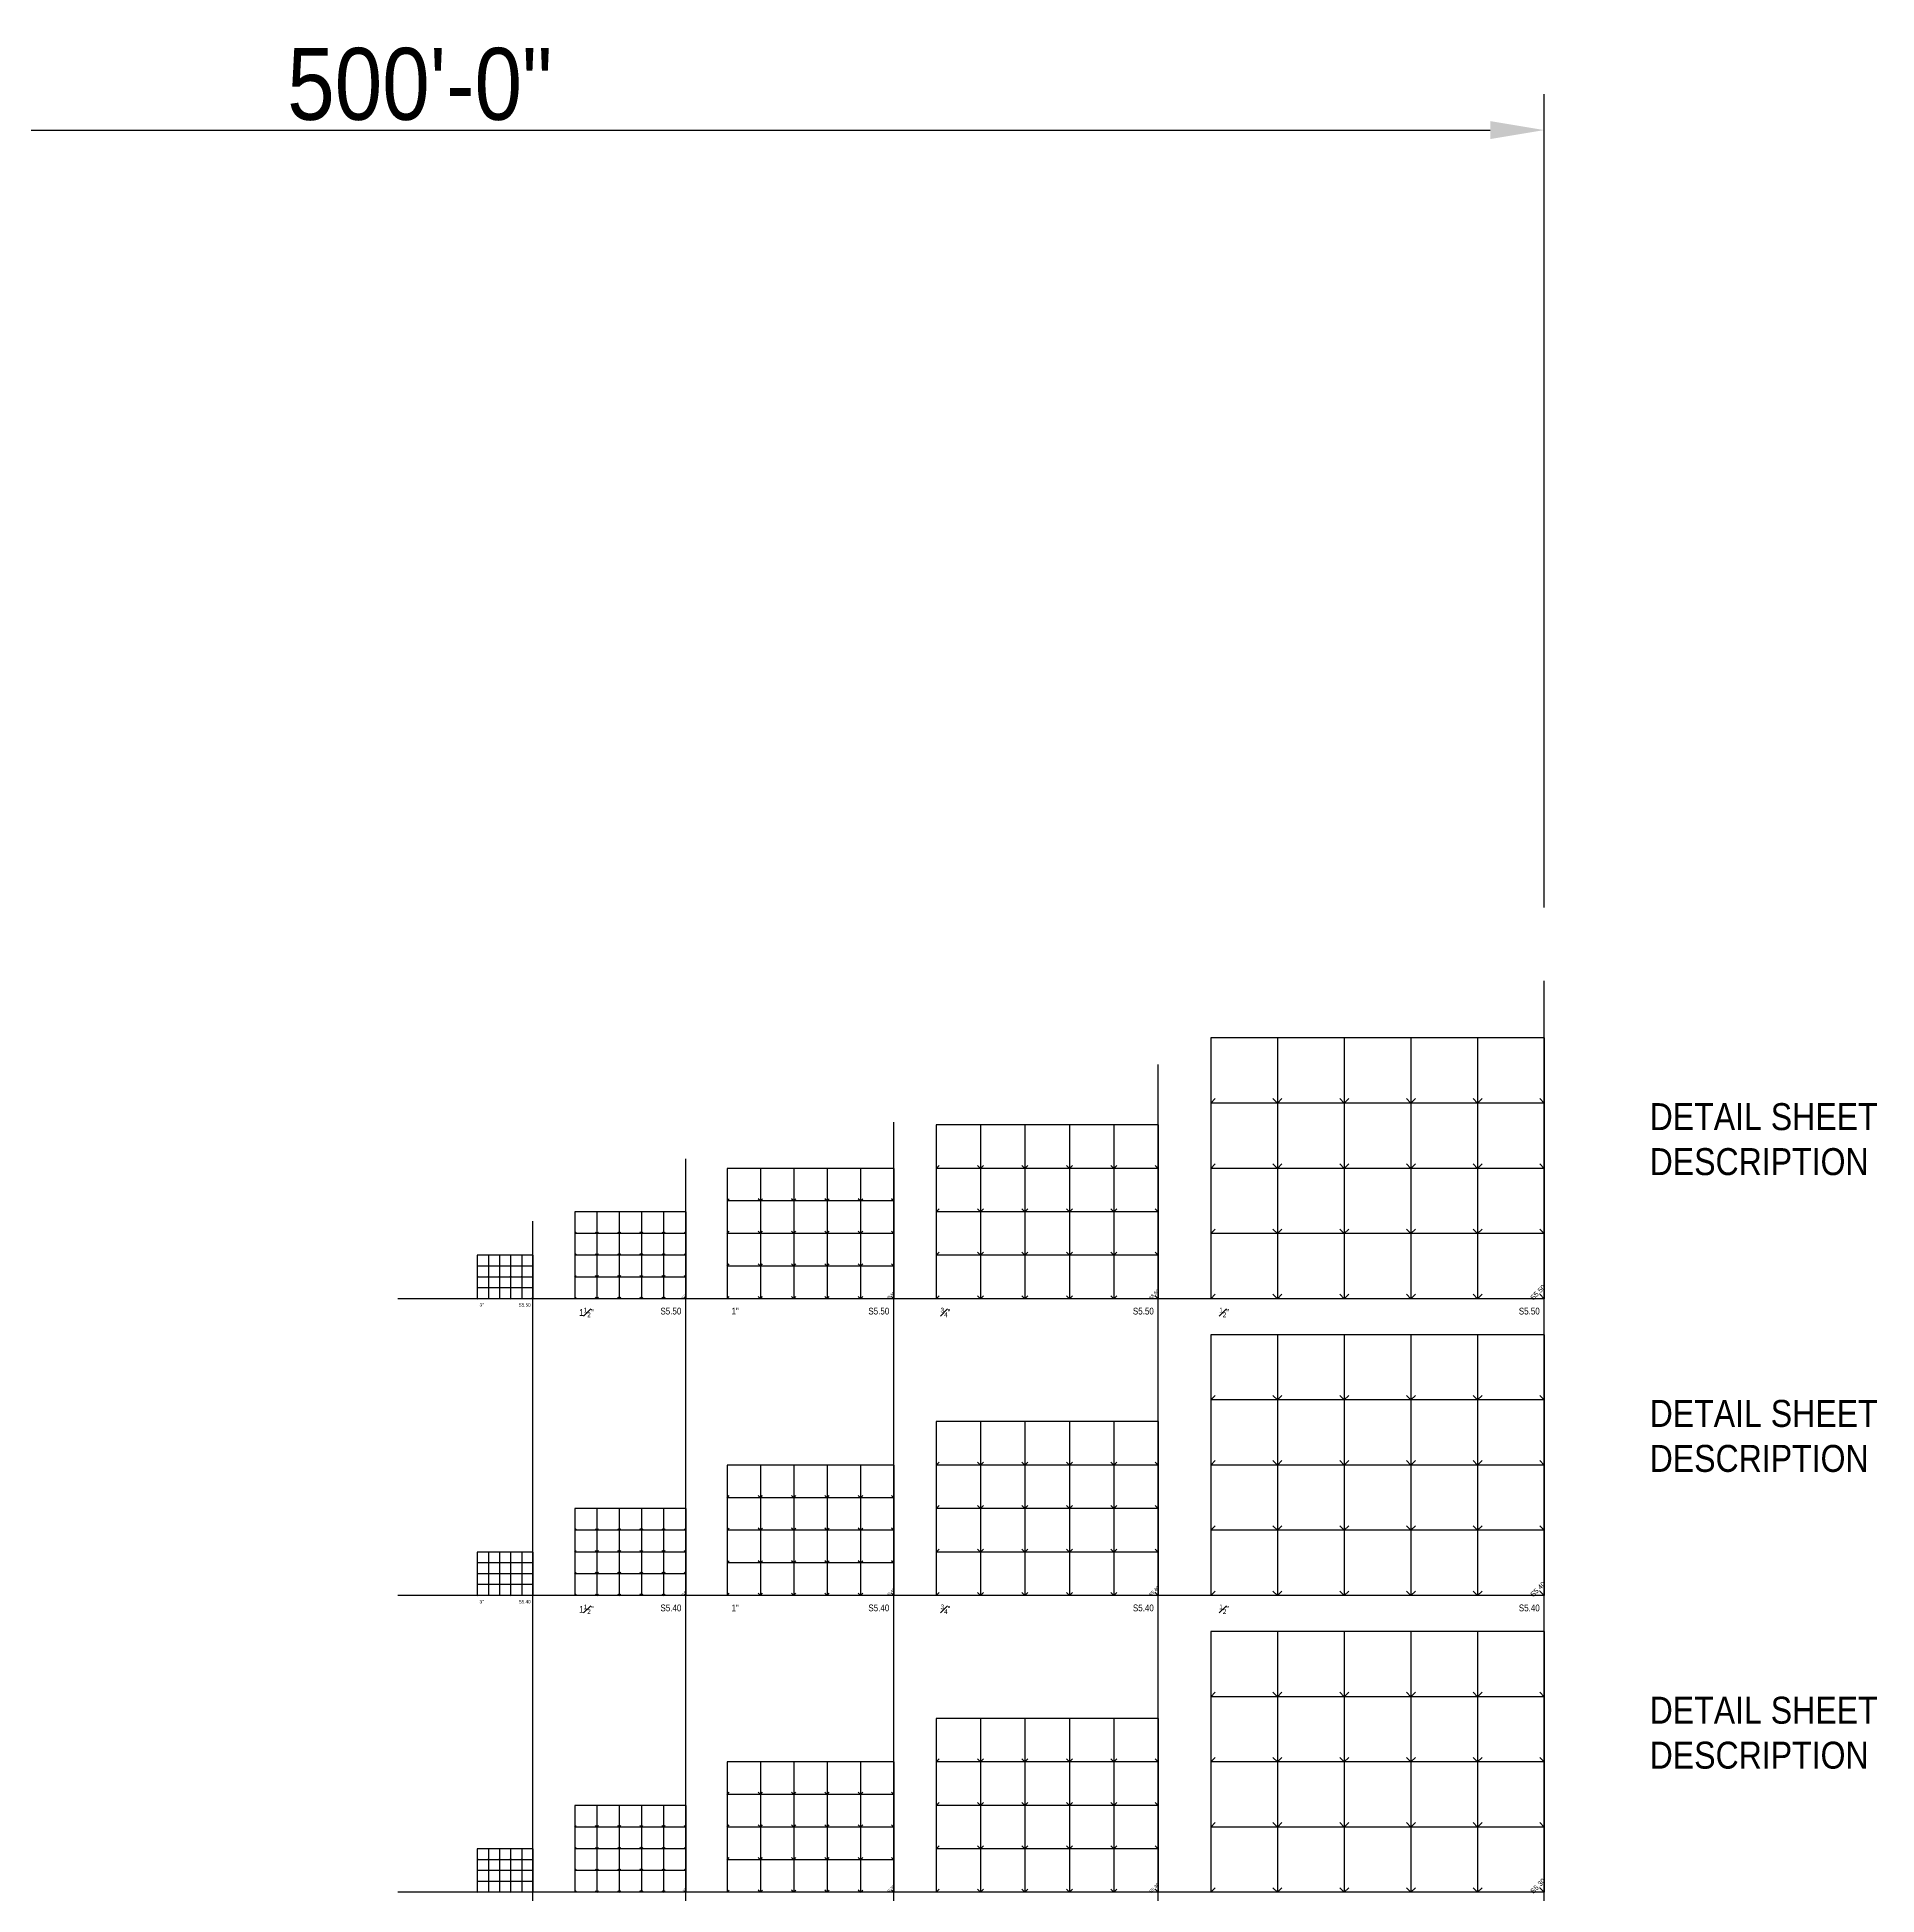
# Model space of a CAD drawing. Header units: inches. Extents: x -2661 to 42767, y -1222 to 9099.
# Drawn here: x 37553 to 42461, y 4142 to 9099 of the extents above; entities that cross this region are included whole.
import ezdxf

# ---------------------------------------------------------------- set-up
doc = ezdxf.new("R2010")
doc.units = ezdxf.units.IN
doc.header["$LTSCALE"] = 12
doc.header["$MEASUREMENT"] = 0
doc.header["$PDMODE"] = 3
doc.linetypes.add('HIDDEN2', pattern=[0.1875, 0.125, -0.0625])
doc.layers.get('0').update_dxf_attribs({"linetype": 'CONTINUOUS'})
doc.layers.get('DefPoints').update_dxf_attribs({"color": 251, "linetype": 'CONTINUOUS'})
doc.layers.add('DESIGNER COMMENTS', color=221, linetype='CONTINUOUS', plot=False)
doc.layers.add('S-ANNO-GRID-NONPLOT', color=251, linetype='CONTINUOUS', plot=False)
doc.styles.add('Arial', font='arial.ttf', dxfattribs={"width": 0.85})
doc.dimstyles.get("Standard").update_dxf_attribs({"dimtxt": 0.125, "dimasz": 0.125, "dimexe": 0.0625, "dimexo": 0.0625, "dimgap": 0.0625, "dimtad": 1, "dimdec": 3, "dimzin": 3, "dimdsep": 46, "dimlunit": 4, "dimtxsty": 'Arial', "dimcen": 0.09375, "dimclrd": 256, "dimclre": 256, "dimclrt": 256, "dimadec": 0, "dimazin": 0, "dimtfac": 1, "dimtdec": 3, "dimtix": 1, "dimtmove": 0, "dimatfit": 3, "dimfxl": 1, "dimfrac": 2, "dimtolj": 1, "dimtzin": 0, "dimarcsym": 0})

# ---------------------------------------------------------------- blocks, each defined once
blk = doc.blocks.new('Se_GRID 30x42')
for p, q in [((7.41, 29), (0, 29)), ((0, 29), (0, 21.75)), ((14.83, 29), (7.41, 29)), ((7.41, 29), (7.41, 21.75)), ((22.24, 29), (14.83, 29)), ((14.83, 29), (14.83, 21.75)), ((29.66, 29), (22.24, 29)), ((22.24, 29), (22.24, 21.75)), ((37.07, 29), (29.66, 29)), ((29.66, 29), (29.66, 21.75)), ((37.07, 29), (37.07, 21.75)), ((0, 21.75), (0.5, 22.25)), ((7.41, 21.75), (0, 21.75)), ((0, 21.75), (0, 14.5)), ((7.41, 21.75), (7.91, 22.25)), ((14.83, 21.75), (7.41, 21.75)), ((7.41, 21.75), (7.41, 14.5)), ((14.83, 21.75), (15.33, 22.25)), ((22.24, 21.75), (14.83, 21.75)), ((14.83, 21.75), (14.83, 14.5)), ((22.24, 21.75), (22.74, 22.25)), ((29.66, 21.75), (22.24, 21.75)), ((22.24, 21.75), (22.24, 14.5)), ((29.66, 21.75), (30.16, 22.25)), ((37.07, 21.75), (29.66, 21.75)), ((29.66, 21.75), (29.66, 14.5)), ((37.07, 21.75), (37.07, 14.5)), ((0, 14.5), (0.5, 15)), ((7.41, 14.5), (0, 14.5)), ((0, 14.5), (0, 7.25)), ((7.41, 14.5), (7.91, 15)), ((14.83, 14.5), (7.41, 14.5)), ((7.41, 14.5), (7.41, 7.25)), ((14.83, 14.5), (15.33, 15)), ((22.24, 14.5), (14.83, 14.5)), ((14.83, 14.5), (14.83, 7.25)), ((22.24, 14.5), (22.74, 15)), ((29.66, 14.5), (22.24, 14.5)), ((22.24, 14.5), (22.24, 7.25)), ((29.66, 14.5), (30.16, 15)), ((37.07, 14.5), (29.66, 14.5)), ((29.66, 14.5), (29.66, 7.25)), ((37.07, 14.5), (37.07, 7.25)), ((0, 7.25), (0.5, 7.75)), ((7.41, 7.25), (0, 7.25)), ((0, 7.25), (0, 0)), ((7.41, 7.25), (7.91, 7.75)), ((14.83, 7.25), (7.41, 7.25)), ((7.41, 7.25), (7.41, 0)), ((14.83, 7.25), (15.33, 7.75)), ((22.24, 7.25), (14.83, 7.25)), ((14.83, 7.25), (14.83, 0)), ((22.24, 7.25), (22.74, 7.75)), ((29.66, 7.25), (22.24, 7.25)), ((22.24, 7.25), (22.24, 0)), ((29.66, 7.25), (30.16, 7.75)), ((37.07, 7.25), (29.66, 7.25)), ((29.66, 7.25), (29.66, 0)), ((37.07, 7.25), (37.07, 0)), ((0, 0), (0.5, 0.5)), ((7.41, 0), (0, 0)), ((7.41, 0), (7.91, 0.5)), ((14.83, 0), (7.41, 0)), ((14.83, 0), (15.33, 0.5)), ((22.24, 0), (14.83, 0)), ((22.24, 0), (22.74, 0.5)), ((29.66, 0), (22.24, 0)), ((29.66, 0), (30.16, 0.5)), ((37.07, 0), (29.66, 0))]:
    blk.add_line(p, q)
at = {"linetype": 'HIDDEN2'}
for p, q in [((7.41, 21.75), (6.91, 22.25)), ((14.83, 21.75), (14.33, 22.25)), ((22.24, 21.75), (21.74, 22.25)), ((29.66, 21.75), (29.16, 22.25)), ((37.07, 21.75), (36.57, 22.25)), ((7.41, 14.5), (6.91, 15)), ((14.83, 14.5), (14.33, 15)), ((22.24, 14.5), (21.74, 15)), ((29.66, 14.5), (29.16, 15)), ((37.07, 14.5), (36.57, 15)), ((7.41, 7.25), (6.91, 7.75)), ((14.83, 7.25), (14.33, 7.75)), ((22.24, 7.25), (21.74, 7.75)), ((29.66, 7.25), (29.16, 7.75)), ((37.07, 7.25), (36.57, 7.75)), ((7.41, 0), (6.91, 0.5)), ((14.83, 0), (14.33, 0.5)), ((22.24, 0), (21.74, 0.5)), ((29.66, 0), (29.16, 0.5)), ((37.07, 0), (36.57, 0.5))]:
    blk.add_line(p, q, dxfattribs=at)
blk = doc.blocks.new('*D1595')
at = {"layer": 'DefPoints', "color": 0, "transparency": 16777216}
for p in [(41573.3, 8851.2), (35573.3, 7202.4), (41573.3, 6680.2)]:
    blk.add_point(p, dxfattribs=at)
at = {"layer": 'S-ANNO-GRID-NONPLOT', "lineweight": -2, "transparency": 16777216}
for p, q in [((35573.3, 7298.4), (35573.3, 8947.2)), ((41573.3, 6776.2), (41573.3, 8947.2)), ((35717.3, 8851.2), (41429.3, 8851.2))]:
    blk.add_line(p, q, dxfattribs=at)
at = {"layer": 'S-ANNO-GRID-NONPLOT', "transparency": 16777216}
for points in [[(35717.3, 8875.2), (35717.3, 8827.2), (35573.3, 8851.2)], [(41429.3, 8875.2), (41429.3, 8827.2), (41573.3, 8851.2)]]:
    blk.add_solid(points, dxfattribs=at)
at = {"layer": 'S-ANNO-GRID-NONPLOT', "transparency": 16777216, "insert": (38573.3, 8973.2), "char_height": 192, "attachment_point": 5, "style": 'Arial'}
blk.add_mtext('\\A1;500\'-0"', dxfattribs=at)

msp = doc.modelspace()

# ---------------------------------------------------------------- linework, layer by layer
at = {"layer": 'S-ANNO-GRID-NONPLOT'}
for p, q in [((41573.28746, 1772.36325), (41573.28746, 6581.16451)), ((40543.63922, 1772.36325), (40543.63922, 6357.75136)), ((39837.84359, 1772.36325), (39837.84359, 6203.46833)), ((39283.16236, 1772.36325), (39283.16236, 6105.58234)), ((38875.07826, 1772.36325), (38875.07826, 5939.82981)), ((41573.28746, 5732.36325), (38515.07826, 5732.36325)), ((41573.28746, 4940.36325), (38515.07826, 4940.36325)), ((41573.28746, 4148.36325), (38515.07826, 4148.36325))]:
    msp.add_line(p, q, dxfattribs=at)

# ---------------------------------------------------------------- block references
for p, xscale, yscale, zscale in [((40683.61467, 5732.36325), 24, 24, 24), ((39950.52402, 5732.36325), 16, 16, 16), ((39393.0072, 5732.36325), 12, 12, 12), ((38986.60476, 5732.36325), 8, 8, 8), ((38726.79946, 5732.36325), 4, 4, 4), ((40683.61467, 4940.36325), 24, 24, 24), ((39950.52402, 4940.36325), 16, 16, 16), ((39393.0072, 4940.36325), 12, 12, 12), ((38986.60476, 4940.36325), 8, 8, 8), ((38726.79946, 4940.36325), 4, 4, 4), ((40683.61467, 4148.36325), 24, 24, 24), ((39950.52402, 4148.36325), 16, 16, 16), ((39393.0072, 4148.36325), 12, 12, 12), ((38986.60476, 4148.36325), 8, 8, 8), ((38726.79946, 4148.36325), 4, 4, 4)]:
    msp.add_blockref('Se_GRID 30x42', p, dxfattribs=dict(at, xscale=xscale, yscale=yscale, zscale=zscale))

# ---------------------------------------------------------------- texts
at = {"layer": 'DESIGNER COMMENTS', "color": 191, "char_height": 72, "width": 693.3801297, "attachment_point": 1, "style": 'Arial'}
for insert in [(41854.48625, 6254.36325), (41854.48625, 5462.36325), (41854.48625, 4670.36325)]:
    msp.add_mtext('\\A1;{\\C191;DETAIL SHEET DESCRIPTION}', dxfattribs=dict(at, insert=insert))
at = {"layer": 'S-ANNO-GRID-NONPLOT', "attachment_point": 5, "rotation": 45, "style": 'Arial'}
for s, insert, char_height, width in [('S5.50', (40532.32551, 5743.67696), 9, 29.5487939), ('S5.50', (41556.3169, 5749.33382), 13.5, 44.3231908), ('S5.50', (38872.24984, 5735.19168), 2.25, 7.3871985), ('S5.50', (39277.50551, 5738.02011), 4.5, 14.7743969), ('S5.50', (39829.35831, 5740.84854), 6.75, 22.1615954), ('S5.40', (39829.35831, 4948.84854), 6.75, 22.1615954), ('S5.40', (40532.32551, 4951.67696), 9, 29.5487939), ('S5.40', (41556.3169, 4957.33382), 13.5, 44.3231908), ('S5.40', (38872.24984, 4943.19168), 2.25, 7.3871985), ('S5.40', (39277.50551, 4946.02011), 4.5, 14.7743969), ('S5.30', (39829.35831, 4156.84854), 6.75, 22.1615954), ('S5.30', (40532.32551, 4159.67696), 9, 29.5487939), ('S5.30', (41556.3169, 4165.33382), 13.5, 44.3231908), ('S5.30', (38872.24984, 4151.19168), 2.25, 7.3871985), ('S5.30', (39277.50551, 4154.02011), 4.5, 14.7743969)]:
    msp.add_mtext(s, dxfattribs=dict(at, insert=insert, char_height=char_height, width=width))
at = {"layer": 'S-ANNO-GRID-NONPLOT', "color": 191, "style": 'Arial'}
for s, insert, char_height, width, attachment_point in [('3"', (38732.79946, 5720.36325), 9, 29.5487939, 1), ('S5.50', (38869.07826, 5720.36325), 9, 29.5487939, 3), ('\\A1;1{\\H0.7x;\\S1#2;}"', (38998.60476, 5708.36325), 18, 59.0975878, 1), ('S5.50', (39271.16236, 5708.36325), 18, 59.0975878, 3), ('1"', (39405.0072, 5708.36325), 18, 59.0975878, 1), ('S5.50', (39825.84359, 5708.36325), 18, 59.0975878, 3), ('\\A1;{\\H0.7x;\\S3#4;}"', (39962.52402, 5708.36325), 18, 59.0975878, 1), ('S5.50', (40531.63922, 5708.36325), 18, 59.0975878, 3), ('\\A1;{\\H0.7x;\\S1#2;}"', (40706.15248, 5708.36325), 18, 59.0975878, 1), ('S5.50', (41561.28746, 5708.36325), 18, 59.0975878, 3), ('3"', (38732.79946, 4928.36325), 9, 29.5487939, 1), ('S5.40', (38869.07826, 4928.36325), 9, 29.5487939, 3), ('\\A1;1{\\H0.7x;\\S1#2;}"', (38998.60476, 4916.36325), 18, 59.0975878, 1), ('S5.40', (39271.16236, 4916.36325), 18, 59.0975878, 3), ('1"', (39405.0072, 4916.36325), 18, 59.0975878, 1), ('S5.40', (39825.84359, 4916.36325), 18, 59.0975878, 3), ('\\A1;{\\H0.7x;\\S3#4;}"', (39962.52402, 4916.36325), 18, 59.0975878, 1), ('S5.40', (40531.63922, 4916.36325), 18, 59.0975878, 3), ('\\A1;{\\H0.7x;\\S1#2;}"', (40706.15248, 4916.36325), 18, 59.0975878, 1), ('S5.40', (41561.28746, 4916.36325), 18, 59.0975878, 3)]:
    msp.add_mtext(s, dxfattribs=dict(at, insert=insert, char_height=char_height, width=width, attachment_point=attachment_point))

# ---------------------------------------------------------------- dimensions: what is measured, and where the dimension line sits
at = {"layer": 'S-ANNO-GRID-NONPLOT'}
dim = msp.add_linear_dim(base=(41573.28746, 8851.18318), p1=(35573.28746, 7202.39494), p2=(41573.28746, 6680.24573), dimstyle='Standard', override={"dimscale": 24, "dimtxt": 8, "dimasz": 6, "dimexe": 4, "dimexo": 4, "dimgap": 1}, dxfattribs=at)
dim.commit()
dim.dimension.update_dxf_attribs({"geometry": '*D1595', "text_midpoint": (38573.28746, 8973.21319)})

doc.saveas('drawing.dxf')
